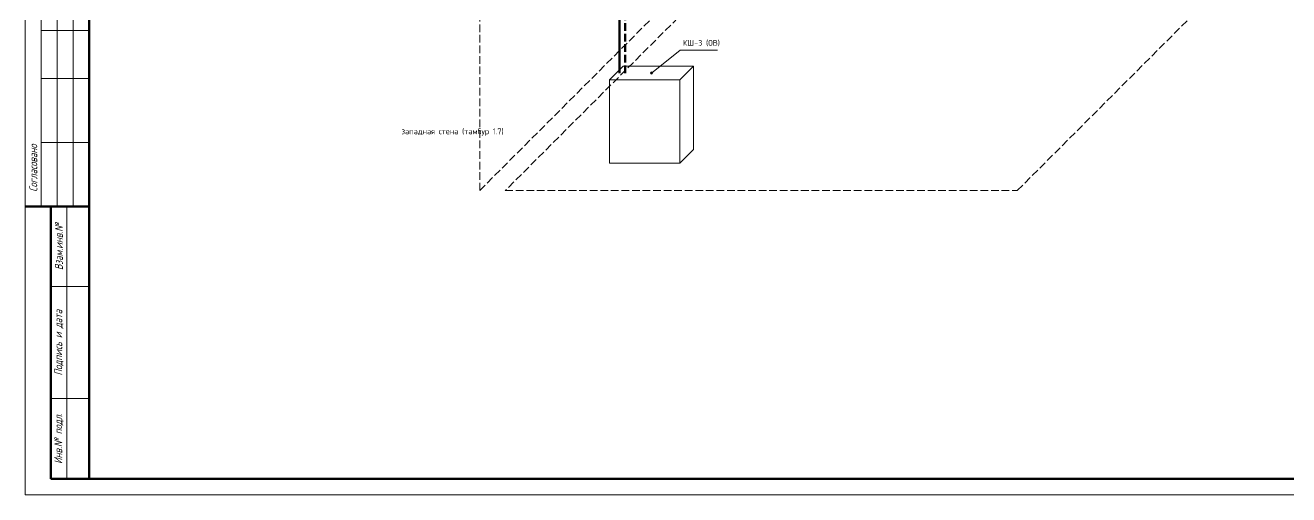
# Paper-space layout 'Лист' of a CAD drawing. Header units: millimetres. Extents: x 0 to 594, y 0 to 420.
# Drawn here: x 0 to 394.8, y 0 to 146.6 of the extents above; entities that cross this region are included whole.
import ezdxf
from ezdxf.enums import TextEntityAlignment as Align

# ---------------------------------------------------------------- set-up
doc = ezdxf.new("R2010")
doc.units = ezdxf.units.MM
doc.linetypes.add('ОВ_ШТРИХ', pattern=[330, 240, -90])
for name, color, linetype, lineweight in [('Рамка', 7, 'Continuous', 50), ('Таблицы', 7, 'Continuous', 18), ('Текст', 7, 'Continuous', 18), ('ТМ_марки', 7, 'Continuous', 18), ('ТМ_оборуд_тонк', 8, 'Continuous', 18), ('ТМ_ОВ', 8, 'Continuous', 13), ('ТМ_размеры', 7, 'Continuous', 13), ('ТМ_Т11', 30, 'Continuous', 50), ('ТМ_Т21', 4, 'Continuous', 50), ('Тонкие', 8, 'Continuous', 13)]:
    doc.layers.add(name, color=color, linetype=linetype, lineweight=lineweight)
doc.styles.add('GOST', font='isocpeur.ttf', dxfattribs={"width": 0.9})
doc.styles.add('GOST_I', font='isocpeur.ttf', dxfattribs={"width": 0.8})

psp = doc.layouts.new('Лист')

# ---------------------------------------------------------------- hatches: boundary and pattern name
at = {"layer": 'ТМ_марки'}
h = psp.add_hatch(color=7, dxfattribs=at)
edge = h.paths.add_edge_path()
edge.add_arc((195.69, 131.69), 0.35, 0, 360)

# ---------------------------------------------------------------- linework, layer by layer
at = {"layer": 'Рамка', "lineweight": 50}
psp.add_lwpolyline([(20, 5), (589, 5), (589, 415), (20, 415)], close=True, dxfattribs=at)
at = {"layer": 'Таблицы'}
for p, q in [((5, 90), (5, 155)), ((10, 90), (10, 155)), ((15, 90), (15, 155)), ((5, 145), (20, 145)), ((5, 130), (20, 130)), ((5, 110), (20, 110)), ((13, 5), (13, 90)), ((8, 65), (20, 65)), ((8, 30), (20, 30))]:
    psp.add_line(p, q, dxfattribs=at)
at = {"layer": 'Таблицы', "lineweight": 50}
for p, q in [((0, 90), (20, 90)), ((8, 5), (8, 90)), ((8, 5), (20, 5))]:
    psp.add_line(p, q, dxfattribs=at)
at = {"layer": 'ТМ_марки'}
psp.add_lwpolyline([(195.69, 131.69), (204.69, 138.89)], dxfattribs=at)
psp.add_circle((195.69, 131.69), 0.35, dxfattribs=at)
at = {"layer": 'ТМ_оборуд_тонк', "linetype": 'ОВ_ШТРИХ', "ltscale": 0.01}
for points in [[(142, 95), (142, 241)], [(142, 95), (270.69, 223.69)]]:
    psp.add_lwpolyline(points, dxfattribs=at)
psp.add_lwpolyline([(150, 95), (310, 95), (438.69, 223.69), (278.69, 223.69)], close=True, dxfattribs=at)
at = {"layer": 'ТМ_ОВ'}
for points in [[(182.57, 129.57), (186.81, 133.81), (208.81, 133.81), (204.57, 129.57)], [(204.57, 103.57), (208.81, 107.81), (208.81, 133.81)]]:
    psp.add_lwpolyline(points, dxfattribs=at)
psp.add_lwpolyline([(182.57, 103.57), (204.57, 103.57), (204.57, 129.57), (182.57, 129.57)], close=True, dxfattribs=at)
at = {"layer": 'ТМ_Т11', "lineweight": 50}
psp.add_lwpolyline([(185.69, 201.69), (185.69, 131.69)], dxfattribs=at)
at = {"layer": 'ТМ_Т21', "linetype": 'ОВ_ШТРИХ', "lineweight": 50, "ltscale": 0.01}
psp.add_lwpolyline([(187.49, 131.69), (187.49, 201.69)], dxfattribs=at)
at = {"layer": 'Тонкие'}
psp.add_lwpolyline([(0, 0), (594, 0), (594, 420), (0, 420)], close=True, dxfattribs=at)

# ---------------------------------------------------------------- texts
at = {"layer": 'Текст', "char_height": 2.5, "attachment_point": 5, "rotation": 90, "style": 'GOST_I'}
for s, insert in [('{\\W0.8;\\Q15;Согласовано}', (2.5, 102)), ('{\\W0.8;\\Q15;Взам.инв.№}', (10.5, 77.5)), ('{\\W0.8;\\Q15;Подпись и дата}', (10.5, 47.5)), ('{\\W0.8;\\Q15;Инв.№ подл.}', (10.5, 17.5))]:
    psp.add_mtext(s, dxfattribs=dict(at, insert=insert))
at = {"layer": 'ТМ_размеры', "style": 'GOST'}
psp.add_text('западная стена (тамбур 1.7)', height=1.8, dxfattribs=at).set_placement((149.49, 113.49), align=Align.MIDDLE_RIGHT)

# ---------------------------------------------------------------- next in the draw order: wipeouts: each hides what was drawn before it
psp.add_wipeout([(204.69, 139.19), (216.33, 139.19), (216.33, 141.84), (204.69, 141.84)])

# ---------------------------------------------------------------- next in the draw order: linework, layer by layer
at = {"layer": 'ТМ_марки'}
psp.add_lwpolyline([(204.69, 138.89), (216.33, 138.89)], dxfattribs=at)

# ---------------------------------------------------------------- next in the draw order: texts
at = {"layer": 'ТМ_марки', "style": 'GOST'}
psp.add_text('КШ-3 (ОВ)', height=1.8, dxfattribs=at).set_placement((205.49, 139.69), align=Align.BOTTOM_LEFT)

doc.saveas('drawing.dxf')
